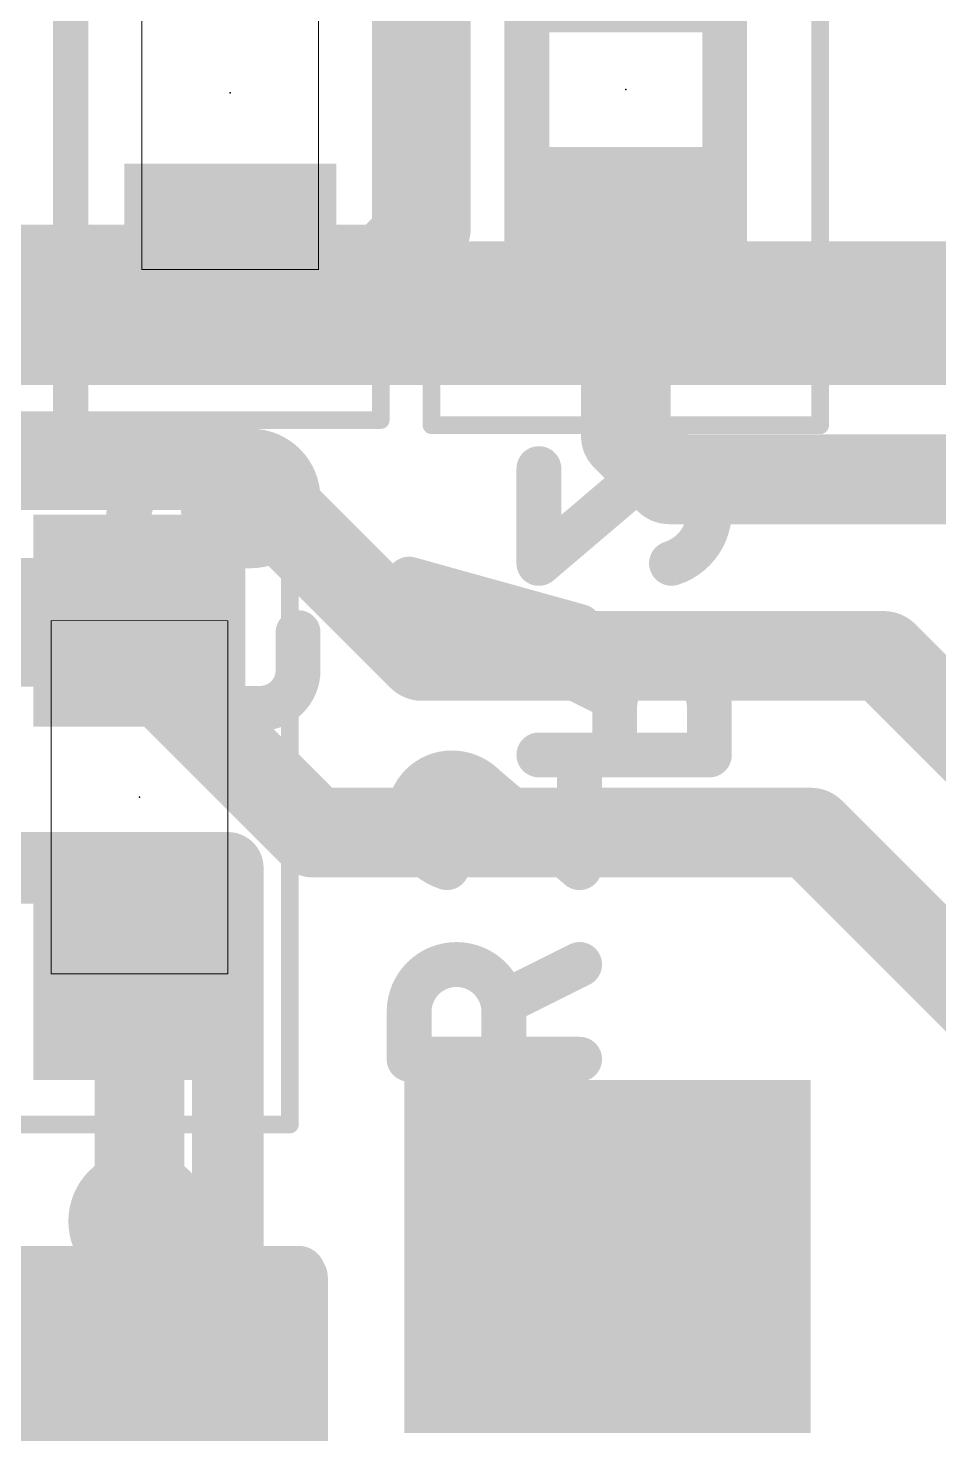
# Model space of a CAD drawing. Extents: x 23.6 to 57.9, y 14.1 to 54.9.
# Drawn here: x 43.785 to 46.363, y 20.498 to 24.477 of the extents above; entities that cross this region are included whole.
import ezdxf

# ---------------------------------------------------------------- set-up
doc = ezdxf.new("R2010")
doc.units = 0
for name, color, linetype in [('1', 12, 'CONTINUOUS'), ('16', 132, 'CONTINUOUS'), ('18', 110, 'CONTINUOUS'), ('22', 253, 'CONTINUOUS'), ('23', 53, 'CONTINUOUS'), ('24', 53, 'CONTINUOUS'), ('25', 253, 'CONTINUOUS'), ('26', 253, 'CONTINUOUS'), ('39', 12, 'CONTINUOUS'), ('40', 132, 'CONTINUOUS'), ('51', 253, 'CONTINUOUS'), ('52', 253, 'CONTINUOUS')]:
    doc.layers.add(name, color=color, linetype=linetype)

# ---------------------------------------------------------------- blocks, each defined once
blk = doc.blocks.new('RECT')
blk.add_solid([(-0.5, -0.5), (0.5, -0.5), (-0.5, 0.5), (0.5, 0.5)])
blk = doc.blocks.new('ROUNDV')
at = {"const_width": 0.5}
blk.add_lwpolyline([(0, -0.25, 1), (0, 0.25, 1), (0, -0.25)], format="xyb", dxfattribs=at)

msp = doc.modelspace()

# ---------------------------------------------------------------- linework, layer by layer
at = {"layer": '1'}
for points, const_width in [([(43.63, 23.67), (41.199, 26.101)], 0.4064), ([(47.167, 23.67), (43.63, 23.67)], 0.4064), ([(44.05, 22.85), (42.775, 22.85)], 0.254), ([(44.1, 22.8), (44.05, 22.85)], 0.254), ([(44.1, 21.8), (44.1, 21.1)], 0.254), ([(44.1, 20.7), (44.1, 21.1)], 0.254), ([(44.1369, 20.6631), (44.1, 20.7)], 0.254), ([(44.1, 20.6262), (44.1369, 20.6631)], 0.254), ([(43.1738, 20.6262), (44.1, 20.6262)], 0.254)]:
    msp.add_lwpolyline(points, dxfattribs=dict(at, const_width=const_width))
for points, const_width in [([(43.5582, 23.5982, 1), (43.7018, 23.7418)], 0.2032), ([(44.0949, 22.8949, 1), (44.0051, 22.8051)], 0.127), ([(44.05, 22.7865, 1), (44.05, 22.9135)], 0.127), ([(44.0551, 22.7551, 1), (44.1449, 22.8449)], 0.127), ([(44.1635, 21.8, 1), (44.0365, 21.8)], 0.127), ([(44.1635, 21.1, 1), (44.0365, 21.1)], 0.127), ([(44.0365, 21.1, 1), (44.1635, 21.1)], 0.127), ([(44.1449, 20.7449, 1), (44.0551, 20.6551)], 0.127), ([(44.1818, 20.6182, 1), (44.092, 20.708)], 0.127), ([(44.0365, 20.7, 1), (44.1635, 20.7)], 0.127), ([(44.0551, 20.6711, 1), (44.1449, 20.5813)], 0.127), ([(44.092, 20.6182, 1), (44.1818, 20.708)], 0.127), ([(44.1, 20.5627, 1), (44.1, 20.6897)], 0.127)]:
    msp.add_lwpolyline(points, format="xyb", dxfattribs=dict(at, const_width=const_width))
at = {"layer": '16', "const_width": 0.254}
for points in [[(44.911, 25.199), (44.911, 23.911)], [(44.911, 23.911), (44.7938, 23.7938)], [(45.477, 23.323), (45.477, 23.871)], [(43.454, 23.7938), (44.357, 23.7938)], [(44.7938, 23.7938), (44.357, 23.7938)], [(45.6, 23.2), (45.477, 23.323)], [(43.0488, 23.2398), (44.3602, 23.2398)], [(44.3602, 23.2398), (44.9, 22.7)], [(51, 23.2), (45.6, 23.2)], [(42.8417, 22.7398), (44.0531, 22.7398)], [(44.0531, 22.7398), (44.5929, 22.2)], [(44.9, 22.7), (46.2071, 22.7)], [(47.8, 21.1071), (46.2071, 22.7)], [(44.5929, 22.2), (46, 22.2)], [(46, 22.2), (47.3, 20.9)]]:
    msp.add_lwpolyline(points, dxfattribs=at)
at = {"layer": '16', "const_width": 0.127}
for points in [[(44.9559, 23.8661, 1), (44.8661, 23.9559)], [(45.5405, 23.871, 1), (45.4135, 23.871)], [(44.8475, 23.911, 1), (44.9745, 23.911)], [(44.357, 23.8573, 1), (44.357, 23.7303)], [(44.357, 23.7303, 1), (44.357, 23.8573)], [(44.7938, 23.7303, 1), (44.7938, 23.8573)], [(44.7489, 23.8387, 1), (44.8387, 23.7489)], [(45.5219, 23.3679, 1), (45.4321, 23.2781)], [(44.4051, 23.2847, 1), (44.3153, 23.1949)], [(44.3602, 23.1763, 1), (44.3602, 23.3033)], [(45.4135, 23.323, 1), (45.5405, 23.323)], [(45.6, 23.2635, 1), (45.6, 23.1365)], [(45.5551, 23.1551, 1), (45.6449, 23.2449)], [(44.098, 22.7847, 1), (44.0082, 22.6949)], [(44.0531, 22.6763, 1), (44.0531, 22.8033)], [(44.9, 22.7635, 1), (44.9, 22.6365)], [(44.8551, 22.6551, 1), (44.9449, 22.7449)], [(46.252, 22.7449, 1), (46.1622, 22.6551)], [(46.2071, 22.6365, 1), (46.2071, 22.7635)], [(44.5929, 22.2635, 1), (44.5929, 22.1365)], [(46.0449, 22.2449, 1), (45.9551, 22.1551)], [(46, 22.1365, 1), (46, 22.2635)], [(44.548, 22.1551, 1), (44.6378, 22.2449)]]:
    msp.add_lwpolyline(points, format="xyb", dxfattribs=at)
at = {"layer": '22', "const_width": 0.2032}
for points in [[(40.85, 22.1), (44.35, 22.1)], [(44.35, 22.1), (44.35, 14.9)]]:
    msp.add_lwpolyline(points, dxfattribs=at)
at = {"layer": '22', "const_width": 0.1016}
for points in [[(44.4008, 22.1, 1), (44.2992, 22.1)], [(44.35, 22.0492, 1), (44.35, 22.1508)]]:
    msp.add_lwpolyline(points, format="xyb", dxfattribs=at)
at = {"layer": '23'}
msp.add_point((44.1, 22.3), dxfattribs=at)
at = {"layer": '24'}
for p in [(44.357, 24.2938), (45.477, 24.303)]:
    msp.add_point(p, dxfattribs=at)
at = {"layer": '25'}
for points, const_width in [([(44.8953, 22.9175, 1), (44.8317, 22.9175)], 0.0635), ([(44.872, 22.9481, 1), (44.855, 22.8869)], 0.0635), ([(45.3376, 22.7529, 1), (45.3546, 22.814)], 0.0635), ([(44.8635, 22.6811, 1), (44.8635, 22.6176)], 0.0635), ([(44.9171, 22.6176, 1), (44.9171, 22.6811)], 0.0635), ([(44.8317, 22.6494, 1), (44.8953, 22.6494)], 0.0635), ([(44.9842, 22.3689, 0.4142), (44.8635, 22.2482)], 0.127), ([(45.078, 22.3287, 0.2053), (44.9842, 22.3689)], 0.127), ([(44.9842, 22.4006, 1), (44.9842, 22.3371)], 0.0635), ([(44.9842, 22.3371, 1), (44.9842, 22.4006)], 0.0635), ([(45.3779, 22.3689, 1), (45.3143, 22.3689)], 0.0635), ([(45.0986, 22.3528, 1), (45.0574, 22.3045)], 0.0635), ([(45.055, 22.3068, 1), (45.101, 22.3505)], 0.0635), ([(44.8635, 22.2482, 0.3252), (44.9707, 22.1008)], 0.127), ([(44.8952, 22.2482, 1), (44.8318, 22.2482)], 0.0635), ([(44.8317, 22.2482, 1), (44.8952, 22.2482)], 0.0635), ([(44.961, 22.0706, 1), (44.9805, 22.131)], 0.0635), ([(45.3143, 22.1008, 1), (45.3779, 22.1008)], 0.0635), ([(45.3255, 22.0766, 1), (45.3667, 22.125)], 0.0635), ([(45.1316, 21.6925, 1), (44.8635, 21.6925)], 0.127), ([(45.3603, 21.7982, 1), (45.3319, 21.855)], 0.0635), ([(45.1174, 21.7478, 1), (45.1458, 21.691)], 0.0635), ([(44.8953, 21.6925, 1), (44.8317, 21.6925)], 0.0635), ([(45.1634, 21.6925, 1), (45.0999, 21.6925)], 0.0635), ([(44.8317, 21.6925, 1), (44.8953, 21.6925)], 0.0635), ([(45.0999, 21.6925, 1), (45.1634, 21.6925)], 0.0635), ([(44.8635, 21.5902, 1), (44.8635, 21.5267)], 0.0635), ([(45.3461, 21.5267, 1), (45.3461, 21.5902)], 0.0635), ([(44.8317, 21.5585, 1), (44.8953, 21.5585)], 0.0635), ([(45.0999, 21.5585, 1), (45.1634, 21.5585)], 0.0635)]:
    msp.add_lwpolyline(points, format="xyb", dxfattribs=dict(at, const_width=const_width))
at = {"layer": '25', "const_width": 0.127}
for points in [[(44.8635, 22.6494), (44.8635, 22.9175)], [(44.8635, 22.9175), (45.3461, 22.7834)], [(44.9171, 22.6494), (44.8635, 22.6494)], [(45.3461, 22.1008), (45.3461, 22.3689)], [(45.078, 22.3287), (45.3461, 22.1008)], [(45.3461, 21.8266), (45.1316, 21.7194)], [(44.8635, 21.5585), (44.8635, 21.6925)], [(45.1316, 21.6925), (45.1316, 21.5585)], [(45.3461, 21.5585), (44.8635, 21.5585)]]:
    msp.add_lwpolyline(points, dxfattribs=at)
at = {"layer": '26'}
for points, const_width in [([(44.281, 23.2799, 0.4142), (44.0665, 23.0654)], 0.127), ([(44.3127, 23.2799, 1), (44.2492, 23.2799)], 0.0635), ([(44.281, 23.3116, 1), (44.281, 23.2481)], 0.0635), ([(44.281, 23.2481, 1), (44.281, 23.3116)], 0.0635), ([(44.415, 23.0118, 1), (44.415, 23.2799)], 0.127), ([(44.415, 23.3116, 1), (44.415, 23.2481)], 0.0635), ([(44.415, 23.2481, 1), (44.415, 23.3116)], 0.0635), ([(45.2627, 23.2302, 1), (45.1992, 23.2302)], 0.0635), ([(45.5928, 23.2302, 0.2053), (45.499, 23.19)], 0.127), ([(45.7135, 23.1095, 0.4142), (45.5928, 23.2302)], 0.127), ([(45.5928, 23.2619, 1), (45.5928, 23.1984)], 0.0635), ([(45.5928, 23.1984, 1), (45.5928, 23.2619)], 0.0635), ([(45.476, 23.2119, 1), (45.522, 23.1681)], 0.0635), ([(45.5196, 23.1658, 1), (45.4784, 23.2142)], 0.0635), ([(44.3127, 23.119, 1), (44.2492, 23.119)], 0.0635), ([(44.281, 23.119, 0.4142), (44.3882, 23.0118)], 0.127), ([(45.6063, 22.9621, 0.3252), (45.7135, 23.1095)], 0.127), ([(45.7452, 23.1095, 1), (45.6818, 23.1095)], 0.0635), ([(44.2492, 23.119, 1), (44.3127, 23.119)], 0.0635), ([(45.6818, 23.1095, 1), (45.7452, 23.1095)], 0.0635), ([(44.0348, 23.0654, 1), (44.0983, 23.0654)], 0.0635), ([(44.3882, 23.0435, 1), (44.3882, 22.98)], 0.0635), ([(44.415, 23.0435, 1), (44.415, 22.98)], 0.0635), ([(44.3882, 22.98, 1), (44.3882, 23.0435)], 0.0635), ([(44.415, 22.98, 1), (44.415, 23.0435)], 0.0635), ([(45.2103, 22.9863, 1), (45.2515, 22.9379)], 0.0635), ([(45.5965, 22.9923, 1), (45.616, 22.9319)], 0.0635), ([(45.1992, 22.9621, 1), (45.2627, 22.9621)], 0.0635), ([(44.0983, 22.7662, 1), (44.0348, 22.7662)], 0.0635), ([(44.5809, 22.7662, 1), (44.5174, 22.7662)], 0.0635), ([(44.0665, 22.659, 0.4142), (44.1737, 22.5517)], 0.127), ([(44.0983, 22.659, 1), (44.0348, 22.659)], 0.0635), ([(44.4419, 22.5517, 0.4142), (44.5491, 22.659)], 0.127), ([(44.5808, 22.659, 1), (44.5174, 22.659)], 0.0635), ([(45.2451, 22.7163, 1), (45.2167, 22.6595)], 0.0635), ([(45.7135, 22.5539, 1), (45.4454, 22.5539)], 0.127), ([(44.0348, 22.659, 1), (44.0983, 22.659)], 0.0635), ([(44.5174, 22.659, 1), (44.5809, 22.659)], 0.0635), ([(44.1737, 22.5835, 1), (44.1737, 22.52)], 0.0635), ([(44.1737, 22.52, 1), (44.1737, 22.5835)], 0.0635), ([(44.4419, 22.5835, 1), (44.4419, 22.52)], 0.0635), ([(44.4419, 22.52, 1), (44.4419, 22.5835)], 0.0635), ([(45.4771, 22.5539, 1), (45.4136, 22.5539)], 0.0635), ([(45.4312, 22.5523, 1), (45.4596, 22.6091)], 0.0635), ([(45.7453, 22.5539, 1), (45.6818, 22.5539)], 0.0635), ([(45.4136, 22.5539, 1), (45.4771, 22.5539)], 0.0635), ([(45.6818, 22.5539, 1), (45.7453, 22.5539)], 0.0635), ([(45.2309, 22.4516, 1), (45.2309, 22.3881)], 0.0635), ([(45.7135, 22.3881, 1), (45.7135, 22.4516)], 0.0635), ([(45.4136, 22.4198, 1), (45.4771, 22.4198)], 0.0635), ([(45.6818, 22.4198, 1), (45.7453, 22.4198)], 0.0635)]:
    msp.add_lwpolyline(points, format="xyb", dxfattribs=dict(at, const_width=const_width))
at = {"layer": '26', "const_width": 0.127}
for points in [[(44.281, 23.2799), (44.281, 23.119)], [(44.415, 23.2799), (44.281, 23.2799)], [(45.2309, 22.9621), (45.2309, 23.2302)], [(45.499, 23.19), (45.2309, 22.9621)], [(44.3882, 23.0118), (44.415, 23.0118)], [(44.0665, 22.7662), (44.0665, 22.659)], [(44.5491, 22.659), (44.5491, 22.7662)], [(45.2309, 22.6879), (45.4454, 22.5807)], [(44.1737, 22.5517), (44.4419, 22.5517)], [(45.4454, 22.5539), (45.4454, 22.4198)], [(45.7135, 22.4198), (45.7135, 22.5539)], [(45.2309, 22.4198), (45.7135, 22.4198)]]:
    msp.add_lwpolyline(points, dxfattribs=at)
at = {"layer": '39'}
for points, const_width in [([(44.5262, 23.2262), (43.6738, 23.2262)], 0.05), ([(44.5262, 21.3738), (44.5262, 23.2262)], 0.05), ([(43.6738, 21.3738), (44.5262, 21.3738)], 0.05), ([(43.6428, 20.9414), (44.5572, 20.9414)], 0.1524), ([(43.6492, 20.954), (44.5508, 20.954)], 0.1524), ([(44.5508, 20.954), (44.5508, 18.846)], 0.1524), ([(44.5572, 20.9414), (44.5572, 18.8586)], 0.1524), ([(43.6492, 20.8788), (44.5508, 20.8788)], 0.1524), ([(43.6492, 20.7264), (44.5508, 20.7264)], 0.1524), ([(43.6492, 20.574), (44.5508, 20.574)], 0.1524)]:
    msp.add_lwpolyline(points, dxfattribs=dict(at, const_width=const_width))
for points, const_width in [([(44.5387, 23.2262, 1), (44.5137, 23.2262)], 0.025), ([(44.5262, 23.2137, 1), (44.5262, 23.2387)], 0.025), ([(44.5137, 21.3738, 1), (44.5387, 21.3738)], 0.025), ([(44.5262, 21.3613, 1), (44.5262, 21.3863)], 0.025), ([(44.5889, 20.954, 1), (44.5127, 20.954)], 0.0762), ([(44.5953, 20.9414, 1), (44.5191, 20.9414)], 0.0762), ([(44.5508, 20.9159, 1), (44.5508, 20.9921)], 0.0762), ([(44.5572, 20.9033, 1), (44.5572, 20.9795)], 0.0762), ([(44.5508, 20.8407, 1), (44.5508, 20.9169)], 0.0762), ([(44.5508, 20.6883, 1), (44.5508, 20.7645)], 0.0762), ([(44.5508, 20.5359, 1), (44.5508, 20.6121)], 0.0762)]:
    msp.add_lwpolyline(points, format="xyb", dxfattribs=dict(at, const_width=const_width))
at = {"layer": '40', "const_width": 0.05}
for points in [[(44.927, 25.253), (44.927, 23.353)], [(46.027, 25.253), (46.027, 23.353)], [(43.8802, 25.22), (43.8802, 23.3676)], [(43.9308, 23.3676), (43.9308, 25.22)], [(44.7832, 25.22), (44.7832, 23.3676)], [(43.8802, 23.3676), (43.0278, 23.3676)], [(44.7832, 23.3676), (43.9308, 23.3676)], [(46.027, 23.353), (44.927, 23.353)]]:
    msp.add_lwpolyline(points, dxfattribs=at)
at = {"layer": '40', "const_width": 0.025}
for points in [[(43.8677, 23.3676, 1), (43.8927, 23.3676)], [(43.8802, 23.3551, 1), (43.8802, 23.3801)], [(43.9308, 23.3801, 1), (43.9308, 23.3551)], [(43.9183, 23.3676, 1), (43.9433, 23.3676)], [(44.7707, 23.3676, 1), (44.7957, 23.3676)], [(44.7832, 23.3551, 1), (44.7832, 23.3801)], [(44.927, 23.3655, 1), (44.927, 23.3405)], [(44.9145, 23.353, 1), (44.9395, 23.353)], [(46.0145, 23.353, 1), (46.0395, 23.353)], [(46.027, 23.3405, 1), (46.027, 23.3655)]]:
    msp.add_lwpolyline(points, format="xyb", dxfattribs=at)
at = {"layer": '51'}
for points, const_width in [([(43.85, 21.8), (43.85, 22.8)], 0.0025), ([(43.85, 22.8), (44.35, 22.8)], 0.0025), ([(44.35, 22.8), (44.35, 21.8)], 0.0025), ([(44.35, 21.8), (43.85, 21.8)], 0.0025), ([(44.5064, 20.6874), (43.6936, 20.6874)], 0.1524), ([(44.5064, 20.408), (44.5064, 20.6874)], 0.1524)]:
    msp.add_lwpolyline(points, dxfattribs=dict(at, const_width=const_width))
for points, const_width in [([(43.8506, 22.8, 1), (43.8494, 22.8)], 0.0013), ([(43.85, 22.8006, 1), (43.85, 22.7994)], 0.0013), ([(44.3506, 22.8, 1), (44.3494, 22.8)], 0.0013), ([(44.35, 22.7994, 1), (44.35, 22.8006)], 0.0013), ([(43.85, 21.8006, 1), (43.85, 21.7994)], 0.0013), ([(43.8494, 21.8, 1), (43.8506, 21.8)], 0.0013), ([(44.3494, 21.8, 1), (44.3506, 21.8)], 0.0013), ([(44.35, 21.7994, 1), (44.35, 21.8006)], 0.0013), ([(44.5445, 20.6874, 1), (44.4683, 20.6874)], 0.0762), ([(44.5064, 20.6493, 1), (44.5064, 20.7255)], 0.0762)]:
    msp.add_lwpolyline(points, format="xyb", dxfattribs=dict(at, const_width=const_width))
at = {"layer": '52'}
for points, const_width in [([(45.197, 23.773), (45.197, 24.833)], 0.127), ([(45.757, 23.773), (45.757, 24.833)], 0.127), ([(44.107, 24.7938), (44.107, 23.7938)], 0.0025), ([(44.607, 23.7938), (44.607, 24.7938)], 0.0025), ([(45.757, 23.773), (45.197, 23.773)], 0.127), ([(44.107, 23.7938), (44.607, 23.7938)], 0.0025)]:
    msp.add_lwpolyline(points, dxfattribs=dict(at, const_width=const_width))
for points, const_width in [([(45.197, 23.8047, 1), (45.197, 23.7413)], 0.0635), ([(45.757, 23.7413, 1), (45.757, 23.8047)], 0.0635), ([(45.1653, 23.773, 1), (45.2288, 23.773)], 0.0635), ([(45.7253, 23.773, 1), (45.7888, 23.773)], 0.0635), ([(44.107, 23.7944, 1), (44.107, 23.7932)], 0.0013), ([(44.1064, 23.7938, 1), (44.1076, 23.7938)], 0.0013), ([(44.6064, 23.7938, 1), (44.6076, 23.7938)], 0.0013), ([(44.607, 23.7932, 1), (44.607, 23.7944)], 0.0013)]:
    msp.add_lwpolyline(points, format="xyb", dxfattribs=dict(at, const_width=const_width))

# ---------------------------------------------------------------- block references
at = {"layer": '1', "rotation": 90}
for p, xscale, yscale in [((44.1, 22.8), 0.6, 0.6), ((44.1, 21.8), 0.6, 0.6), ((44.1, 20.6262), 0.4524, 0.6984)]:
    msp.add_blockref('RECT', p, dxfattribs=dict(at, xscale=xscale, yscale=yscale))
at = {"layer": '16', "yscale": 0.6}
for p, xscale, rotation in [((45.477, 24.735), 0.54, 270), ((45.477, 23.871), 0.54, 270), ((44.357, 23.7938), 0.6, 90)]:
    msp.add_blockref('RECT', p, dxfattribs=dict(at, xscale=xscale, rotation=rotation))
at = {"layer": '16', "yscale": 1.15, "rotation": 270}
msp.add_blockref('RECT', (45.425, 21), dxfattribs=at)
at = {"layer": '18', "xscale": 0.4024, "yscale": 0.4024}
msp.add_blockref('ROUNDV', (44.1, 21.1), dxfattribs=at)
msp.add_blockref('ROUNDV', (44.1, 21.1), dxfattribs=at)
at = {"layer": '51', "xscale": 0.2, "yscale": 0.5}
for p, rotation in [((44.1, 22.7), 270), ((44.1, 21.9), 90)]:
    msp.add_blockref('RECT', p, dxfattribs=dict(at, rotation=rotation))
at = {"layer": '52', "xscale": 0.2, "yscale": 0.5, "rotation": 90}
msp.add_blockref('RECT', (44.357, 23.8938), dxfattribs=at)

doc.saveas('drawing.dxf')
